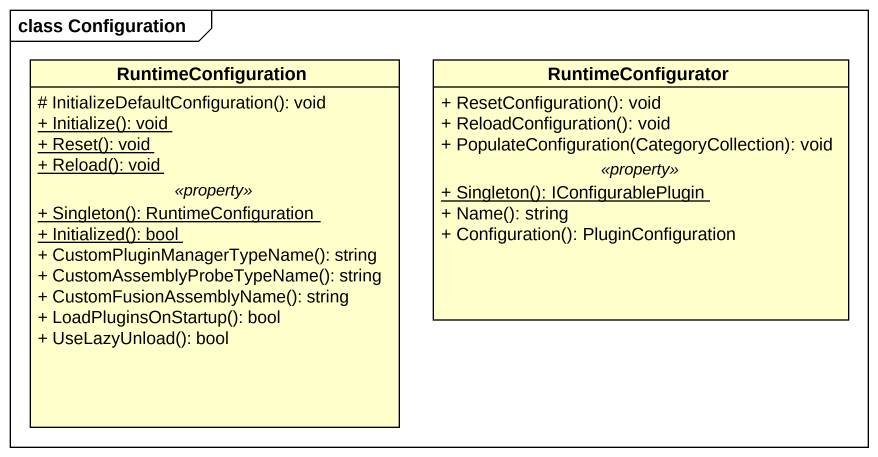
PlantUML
@startuml
mainframe class Configuration
hide circle
hide empty members
skinparam classAttributeIconSize 0
class RuntimeConfiguration {
  # InitializeDefaultConfiguration(): void
  {static} + Initialize(): void
  {static} + Reset(): void
  {static} + Reload(): void
  .. <<property>> ..
  {static} + Singleton(): RuntimeConfiguration
  {static} + Initialized(): bool
  + CustomPluginManagerTypeName(): string
  + CustomAssemblyProbeTypeName(): string
  + CustomFusionAssemblyName(): string
  + LoadPluginsOnStartup(): bool
  + UseLazyUnload(): bool
}
class RuntimeConfigurator {
  + ResetConfiguration(): void
  + ReloadConfiguration(): void
  + PopulateConfiguration(CategoryCollection): void
  .. <<property>> ..
  {static} + Singleton(): IConfigurablePlugin
  + Name(): string
  + Configuration(): PluginConfiguration
}
@enduml
